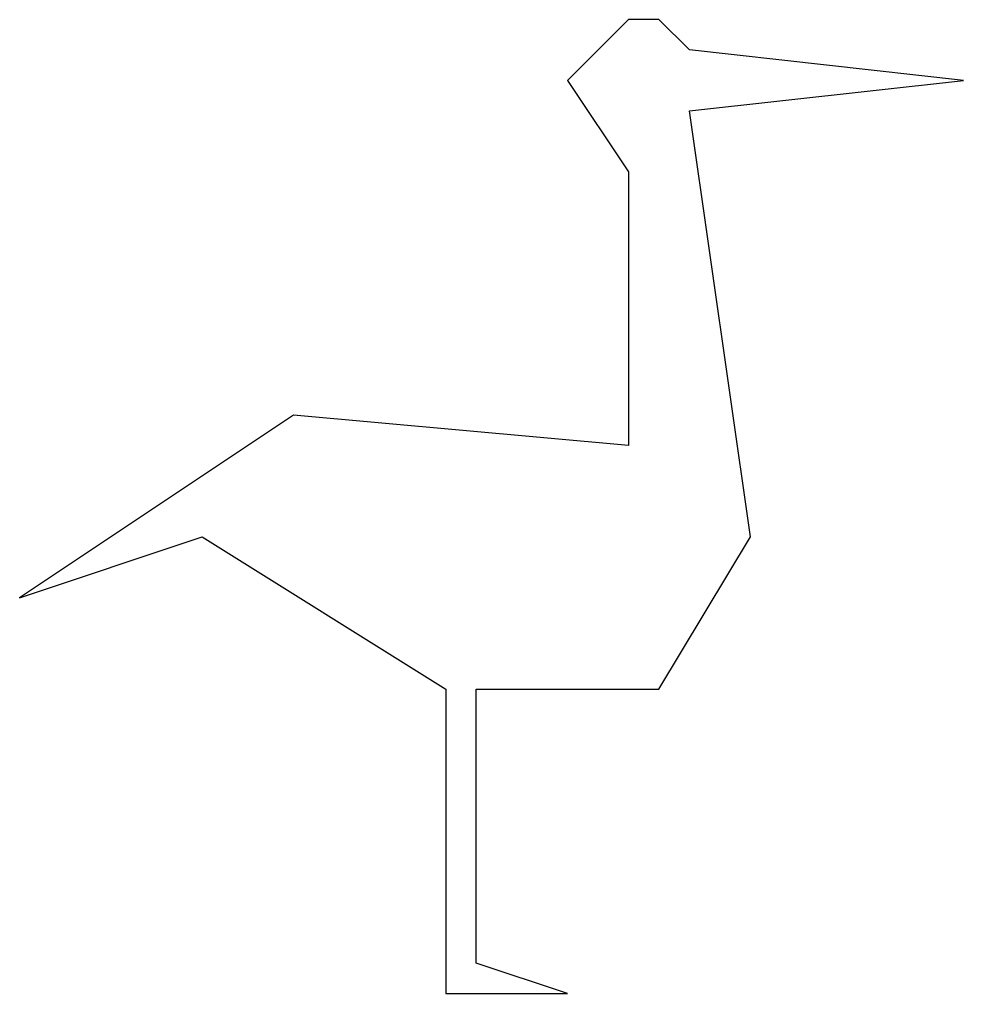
# Model space of a CAD drawing. Header units: millimetres. Extents: x 6 to 37, y 0 to 32.
import ezdxf

# ---------------------------------------------------------------- set-up
doc = ezdxf.new("R2010")
doc.units = ezdxf.units.MM
doc.layers.get('0').update_dxf_attribs({"lineweight": 25, "true_color": 0xffffff})

msp = doc.modelspace()

# ---------------------------------------------------------------- linework, layer by layer
msp.add_lwpolyline([(12, 15), (20, 10), (20, 0), (24, 0), (21, 1), (21, 10), (27, 10), (30, 15), (28, 29), (37, 30), (28, 31), (27, 32), (26, 32), (24, 30), (26, 27), (26, 18), (15, 19), (6, 13)], close=True)

doc.saveas('drawing.dxf')
